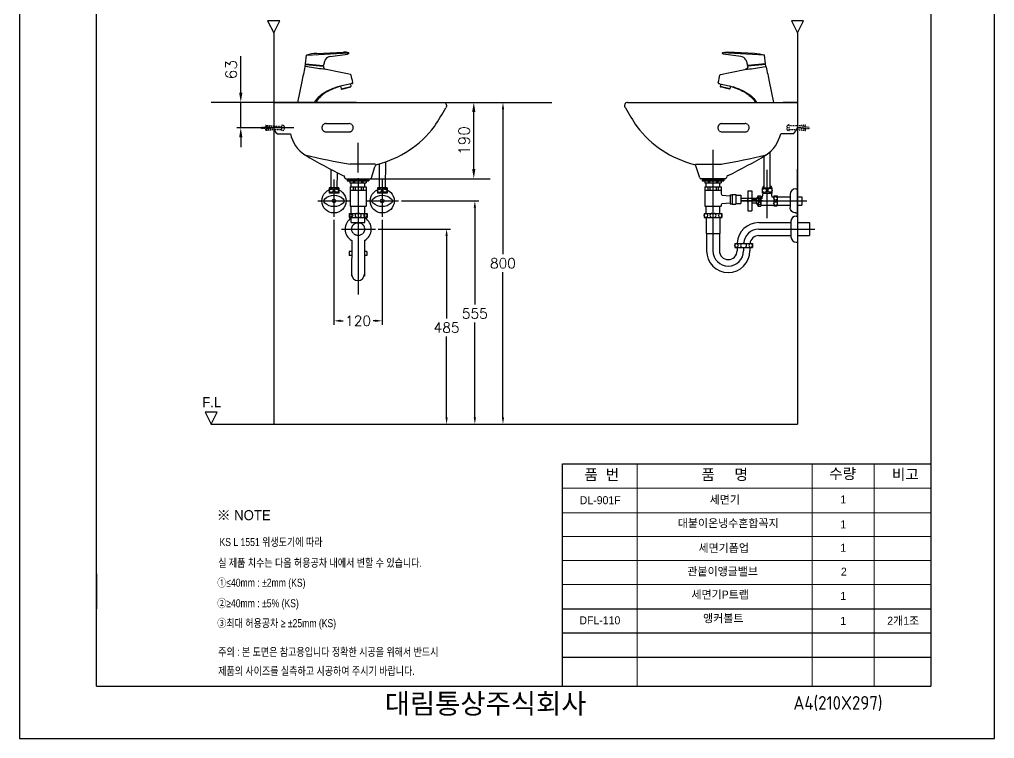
# Model space of a CAD drawing. Header units: millimetres. Extents: x 11360 to 13786, y -179 to 3251.
# Drawn here: x 11360 to 13786, y -179 to 1609 of the extents above; entities that cross this region are included whole.
import ezdxf
from ezdxf.enums import TextEntityAlignment as Align
from ezdxf.lldxf.tags import DXFTag

# ---------------------------------------------------------------- set-up
doc = ezdxf.new("R2010")
doc.units = ezdxf.units.MM
doc.header["$LTSCALE"] = 0.2
doc.linetypes.add('DASHED2', pattern=[9.525, 6.35, -3.175])
doc.linetypes.add('HIDDEN2', pattern=[0.1875, 0.125, -0.0625])
for name, color, linetype in [('002', 7, 'Continuous'), ('2', 2, 'HIDDEN'), ('3', 3, 'Continuous'), ('7', 7, 'Continuous'), ('MAIN', 7, 'Continuous'), ('YA', 7, 'Continuous'), ('내부선 및 부속', 4, 'Continuous'), ('외형선', 3, 'Continuous'), ('점선', 6, 'DASHED2'), ('중심선', 1, 'DASHED'), ('치수선', 7, 'Continuous')]:
    doc.layers.add(name, color=color, linetype=linetype)
for name, color, linetype, lineweight in [('DIM', 3, 'Continuous', 15), ('LINE', 7, 'Continuous', 25), ('text', 124, 'Continuous', 15)]:
    doc.layers.add(name, color=color, linetype=linetype, lineweight=lineweight)
doc.styles.add('____', font='')
doc.styles.add('h', font='', dxfattribs={"height": 28})
doc.styles.add('MtXpl_', font='')
doc.styles.get("Standard").update_dxf_attribs({"font": 'ISOCP.SHX', "bigfont": 'WHGTXT.SHX'})
doc.styles.add('굴림', font='')
doc.styles.add('스타일1', font='txt.shx', dxfattribs={"bigfont": 'ghs.shx'})
doc.styles.add('타이틀', font='H2GTRM.TTF', dxfattribs={"height": 25})
doc.styles.get('____').set_extended_font_data('굴림')
doc.styles.get('h').set_extended_font_data('Haansoft Batang')
doc.styles.get('MtXpl_').set_extended_font_data('Gulim')
doc.styles.get('굴림').set_extended_font_data('援대┝')
tags = doc.linetypes.add('DASHDOT', pattern=[70, 31, -13, 13, -13]).pattern_tags.tags
tags[10:11] = [DXFTag(74, 4), DXFTag(75, 0), DXFTag(340, '0'), DXFTag(46, 0.0), DXFTag(50, 0.0), DXFTag(44, 0.0), DXFTag(45, 0.0)]
tags[8:9] = [DXFTag(74, 4), DXFTag(75, 0), DXFTag(340, '0'), DXFTag(46, 0.0), DXFTag(50, 0.0), DXFTag(44, 0.0), DXFTag(45, 0.0)]
tags[6:7] = [DXFTag(74, 4), DXFTag(75, 0), DXFTag(340, '0'), DXFTag(46, 0.0), DXFTag(50, 0.0), DXFTag(44, 0.0), DXFTag(45, 0.0)]
tags[4:5] = [DXFTag(74, 4), DXFTag(75, 0), DXFTag(340, '0'), DXFTag(46, 0.0), DXFTag(50, 0.0), DXFTag(44, 0.0), DXFTag(45, 0.0)]
tags = doc.linetypes.add('DASHED', pattern=[25.72, 12.86, -12.86]).pattern_tags.tags
tags[6:7] = [DXFTag(74, 4), DXFTag(75, 0), DXFTag(340, '0'), DXFTag(46, 0.0), DXFTag(50, 0.0), DXFTag(44, 0.0), DXFTag(45, 0.0)]
tags[4:5] = [DXFTag(74, 4), DXFTag(75, 0), DXFTag(340, '0'), DXFTag(46, 0.0), DXFTag(50, 0.0), DXFTag(44, 0.0), DXFTag(45, 0.0)]
tags = doc.linetypes.add('HIDDEN', pattern=[9.525, 6.35, -3.175]).pattern_tags.tags
tags[6:7] = [DXFTag(74, 4), DXFTag(75, 0), DXFTag(340, '0'), DXFTag(46, 1.0), DXFTag(50, 0.0), DXFTag(44, 0.0), DXFTag(45, 0.0)]
tags[4:5] = [DXFTag(74, 4), DXFTag(75, 0), DXFTag(340, '0'), DXFTag(46, 1.0), DXFTag(50, 0.0), DXFTag(44, 0.0), DXFTag(45, 0.0)]
doc.dimstyles.new('AM_ISO$0', dxfattribs={"dimtxt": 28, "dimasz": 24, "dimexe": 10, "dimexo": 0, "dimgap": 10, "dimtad": 1, "dimdec": 0, "dimdsep": 46, "dimtxsty": 'h', "dimcen": -5, "dimclrd": 256, "dimclre": 256, "dimclrt": 256, "dimadec": 0, "dimazin": 2, "dimtp": 0.1, "dimtm": 0.1, "dimtfac": 0.71, "dimtdec": 0, "dimtmove": 0, "dimatfit": 3, "dimfxl": 0, "dimlwd": -1, "dimlwe": -1, "dimarcsym": 0})
doc.dimstyles.new('MSADIM', dxfattribs={"dimtxt": 33, "dimasz": 17, "dimexe": 10, "dimexo": 7.5, "dimgap": 10, "dimtad": 0, "dimtih": 1, "dimtoh": 1, "dimdec": 0, "dimzin": 1, "dimdsep": 46, "dimtxsty": '____', "dimcen": 11.25, "dimadec": 0, "dimazin": 0, "dimtfac": 1, "dimtdec": 0, "dimtix": 1, "dimtmove": 0, "dimatfit": 3, "dimfxl": 0, "dimtolj": 1, "dimtzin": 1, "dimarcsym": 0})

# ---------------------------------------------------------------- blocks, each defined once
blk = doc.blocks.new('*D18')
at = {"layer": 'Defpoints', "color": 0, "linetype": 'Continuous'}
for p in [(12027.7, 1402.7), (12444, 602.7), (12563.1, 602.7)]:
    blk.add_point(p, dxfattribs=at)
at = {"layer": '치수선', "color": 0, "linetype": 'Continuous', "lineweight": -2}
for p, q in [((12035.2, 1402.7), (12573.1, 1402.7)), ((12563.1, 1385.7), (12563.1, 1025.2)), ((12563.1, 619.7), (12563.1, 980.2)), ((12451.5, 602.7), (12573.1, 602.7))]:
    blk.add_line(p, q, dxfattribs=at)
at = {"layer": '치수선', "color": 0, "linetype": 'Continuous'}
for points in [[(12560.3, 1385.7), (12566, 1385.7), (12563.1, 1402.7)], [(12560.3, 619.7), (12566, 619.7), (12563.1, 602.7)]]:
    blk.add_solid(points, dxfattribs=at)
at = {"layer": '치수선', "color": 0, "linetype": 'Continuous', "insert": (12563.1, 1002.7), "char_height": 25, "attachment_point": 5, "style": '스타일1'}
blk.add_mtext('\\A1;800', dxfattribs=at)
blk = doc.blocks.new('*D19')
at = {"layer": 'Defpoints', "color": 0, "linetype": 'Continuous'}
for p in [(12303.1, 1157.7), (12480.4, 602.7), (12493.2, 602.7)]:
    blk.add_point(p, dxfattribs=at)
at = {"layer": '치수선', "color": 0, "linetype": 'Continuous', "lineweight": -2}
for p, q in [((12310.6, 1157.7), (12503.2, 1157.7)), ((12493.2, 1140.7), (12493.2, 900.2)), ((12493.2, 619.7), (12493.2, 855.2)), ((12487.9, 602.7), (12503.2, 602.7))]:
    blk.add_line(p, q, dxfattribs=at)
at = {"layer": '치수선', "color": 0, "linetype": 'Continuous'}
for points in [[(12490.3, 1140.7), (12496, 1140.7), (12493.2, 1157.7)], [(12490.3, 619.7), (12496, 619.7), (12493.2, 602.7)]]:
    blk.add_solid(points, dxfattribs=at)
at = {"layer": '치수선', "color": 0, "linetype": 'Continuous', "insert": (12493.2, 877.7), "char_height": 25, "attachment_point": 5, "style": '스타일1'}
blk.add_mtext('\\A1;555', dxfattribs=at)
blk = doc.blocks.new('*D20')
at = {"layer": 'Defpoints', "color": 0, "linetype": 'Continuous'}
for p in [(12245.5, 1087.7), (12405.2, 602.7), (12422.9, 602.7)]:
    blk.add_point(p, dxfattribs=at)
at = {"layer": '치수선', "color": 0, "linetype": 'Continuous', "lineweight": -2}
for p, q in [((12253, 1087.7), (12432.9, 1087.7)), ((12422.9, 1070.7), (12422.9, 865.2)), ((12422.9, 619.7), (12422.9, 820.2)), ((12412.7, 602.7), (12432.9, 602.7))]:
    blk.add_line(p, q, dxfattribs=at)
at = {"layer": '치수선', "color": 0, "linetype": 'Continuous'}
for points in [[(12420, 1070.7), (12425.7, 1070.7), (12422.9, 1087.7)], [(12420, 619.7), (12425.7, 619.7), (12422.9, 602.7)]]:
    blk.add_solid(points, dxfattribs=at)
at = {"layer": '치수선', "color": 0, "linetype": 'Continuous', "insert": (12422.9, 842.7), "char_height": 25, "attachment_point": 5, "style": '스타일1'}
blk.add_mtext('\\A1;485', dxfattribs=at)
blk = doc.blocks.new('*D21')
at = {"layer": 'Defpoints', "color": 0, "linetype": 'Continuous'}
for p in [(12142.7, 1118.2), (12262.7, 1118.2), (12262.7, 859.6)]:
    blk.add_point(p, dxfattribs=at)
at = {"layer": '치수선', "color": 0, "linetype": 'Continuous', "lineweight": -2}
for p, q in [((12142.7, 1110.7), (12142.7, 849.6)), ((12262.7, 1110.7), (12262.7, 849.6)), ((12159.7, 859.6), (12165.6, 859.6)), ((12245.7, 859.6), (12239.8, 859.6))]:
    blk.add_line(p, q, dxfattribs=at)
at = {"layer": '치수선', "color": 0, "linetype": 'Continuous'}
for points in [[(12159.7, 862.5), (12159.7, 856.8), (12142.7, 859.6)], [(12245.7, 862.5), (12245.7, 856.8), (12262.7, 859.6)]]:
    blk.add_solid(points, dxfattribs=at)
at = {"layer": '치수선', "color": 0, "linetype": 'Continuous', "insert": (12202.7, 859.6), "char_height": 25, "attachment_point": 5, "style": '스타일1'}
blk.add_mtext('\\A1;120', dxfattribs=at)
blk = doc.blocks.new('*D17')
at = {"layer": 'Defpoints', "color": 0}
for p in [(11910.9, 1402.7), (12042.7, 1402.7), (12042.7, 1339.7)]:
    blk.add_point(p, dxfattribs=at)
at = {"layer": 'LINE', "linetype": 'ByBlock'}
for p, q in [((11910.9, 1426.7), (11910.9, 1517.3)), ((12042.7, 1402.7), (11900.9, 1402.7)), ((11910.9, 1339.7), (11910.9, 1402.7)), ((12042.7, 1339.7), (11900.9, 1339.7)), ((11910.9, 1315.7), (11910.9, 1291.7))]:
    blk.add_line(p, q, dxfattribs=at)
at = {"layer": 'LINE'}
for points in [[(11906.9, 1426.7), (11914.9, 1426.7), (11910.9, 1402.7)], [(11906.9, 1315.7), (11914.9, 1315.7), (11910.9, 1339.7)]]:
    blk.add_solid(points, dxfattribs=at)
at = {"layer": 'LINE', "insert": (11886.9, 1484), "char_height": 28, "attachment_point": 5, "rotation": 90, "style": '스타일1'}
blk.add_mtext('63', dxfattribs=at)
blk = doc.blocks.new('*D23')
at = {"layer": 'Defpoints', "color": 0}
for p in [(12202.6, 1402.7), (12490.5, 1402.7), (12202.6, 1212.7)]:
    blk.add_point(p, dxfattribs=at)
at = {"layer": 'LINE', "linetype": 'ByBlock'}
for p, q in [((12202.6, 1402.7), (12500.5, 1402.7)), ((12490.5, 1236.7), (12490.5, 1378.7)), ((12202.6, 1212.7), (12500.5, 1212.7))]:
    blk.add_line(p, q, dxfattribs=at)
at = {"layer": 'LINE'}
for points in [[(12486.5, 1378.7), (12494.5, 1378.7), (12490.5, 1402.7)], [(12486.5, 1236.7), (12494.5, 1236.7), (12490.5, 1212.7)]]:
    blk.add_solid(points, dxfattribs=at)
at = {"layer": 'LINE', "insert": (12466.5, 1307.7), "char_height": 28, "attachment_point": 5, "rotation": 90, "style": '스타일1'}
blk.add_mtext('190', dxfattribs=at)

msp = doc.modelspace()

# ---------------------------------------------------------------- linework, layer by layer
at = {"color": 7, "linetype": 'HIDDEN2'}
msp.add_line((13296, 1344.2), (13296, 1335.2), dxfattribs=at)
at = {"color": 7, "linetype": 'HIDDEN2', "ltscale": 0.05}
for points in [[(11981.1, 1337.5), (11962.6, 1337.5), (11962.6, 1341.1), (11982, 1341.1)], [(12013.1, 1334.8), (11997.3, 1334.8), (11992.2, 1334.8), (11972.6, 1332.7), (11972.9, 1336.2), (11992.2, 1339.3), (11972.9, 1342.7), (11972.3, 1345.9), (11992.2, 1343.8), (11997.3, 1343.8), (12013.1, 1343.8)], [(13275.1, 1335.2), (13290.9, 1335.2), (13296, 1335.2), (13315.6, 1333), (13315.3, 1336.5), (13296, 1339.7), (13315.3, 1343.1), (13316, 1346.2), (13296, 1344.2), (13290.9, 1344.2), (13275.1, 1344.2)], [(13307.1, 1337.9), (13325.6, 1337.9), (13325.6, 1341.5), (13306.2, 1341.5)]]:
    msp.add_lwpolyline(points, dxfattribs=at)
for points in [[(12013.1, 1332.3), (12013.1, 1346.4, -0.316317), (12019.8, 1341.7), (12018, 1341.7), (12018, 1336.9), (12019.8, 1336.9, -0.316317)], [(13275.1, 1332.6), (13275.1, 1346.8, 0.316317), (13268.5, 1342.1), (13270.2, 1342.1), (13270.2, 1337.3), (13268.5, 1337.3, 0.316317)]]:
    msp.add_lwpolyline(points, format="xyb", close=True, dxfattribs=at)
at = {"layer": '002', "color": 7}
msp.add_lwpolyline([(13310.6, 1605.3), (13280.6, 1605.3), (13295.6, 1575.3), (13310.6, 1605.3)], dxfattribs=at)
at = {"layer": '3', "color": 7}
for p, q in [((12001.7, 1324.9), (12034.2, 1324.9)), ((13286.5, 1324.9), (13254, 1324.9))]:
    msp.add_line(p, q, dxfattribs=at)
for centre, radius, start, end in [((12012.7, 1341.8), 20.1, 185.2718, 236.8952), ((13255.6, 1353.8), 42.3, 316.9631, 340.8692)]:
    msp.add_arc(centre, radius, start, end, dxfattribs=at)
at = {"layer": '7'}
for p, q in [((12076.7, 1491.4), (12071.4, 1492.3)), ((13211.5, 1491.4), (13216.8, 1492.3)), ((12062.6, 1454.5), (12052, 1402.7)), ((13225.7, 1454.5), (13236.3, 1402.7))]:
    msp.add_line(p, q, dxfattribs=at)
for centre, start, end in [((12072.5, 1490.6), 122.2458, 167.4581), ((13215.8, 1490.6), 12.5419, 57.7542), ((12183.6, 1469.8), 15.771, 76.2178), ((13104.6, 1469.8), 103.7822, 164.229), ((12187.6, 1451.7), 281.0169, 12.3554), ((13100.6, 1451.7), 167.6446, 258.9831)]:
    msp.add_arc(centre, 2, start, end, dxfattribs=at)
for points in [[(12070.5, 1491.1), (12067.9, 1478.9), (12065.2, 1466.7), (12062.6, 1454.5)], [(13217.7, 1491.1), (13220.4, 1478.9), (13223, 1466.7), (13225.7, 1454.5)], [(12189.6, 1452.1), (12187.9, 1459.5), (12186.7, 1464.9), (12185.6, 1470.4)], [(13098.7, 1452.1), (13100.3, 1459.5), (13101.5, 1464.9), (13102.7, 1470.4)]]:
    msp.add_open_spline(points, degree=3, dxfattribs=at)
for points in [[(12119.2, 1485.3), (12119, 1485.3), (12118.2, 1485.4), (12116.8, 1485.5), (12076.7, 1491.4)], [(12184.1, 1471.8), (12119.2, 1485.3)], [(13104.1, 1471.8), (13169, 1485.3)], [(13169, 1485.3), (13169.3, 1485.3), (13170, 1485.4), (13171.4, 1485.5), (13211.5, 1491.4)], [(12185.7, 1449.3), (12185.5, 1449.3), (12185.2, 1449.3)], [(13102.5, 1449.3), (13102.7, 1449.3), (13103, 1449.3)]]:
    msp.add_spline(points, degree=3, dxfattribs=at)
for points in [[(12188, 1449.8), (12187.6, 1449.7), (12186.9, 1449.5), (12186.1, 1449.4), (12185.7, 1449.3)], [(13100.2, 1449.8), (13100.6, 1449.7), (13101.4, 1449.5), (13102.1, 1449.4), (13102.5, 1449.3)]]:
    msp.add_open_spline(points, degree=3, knots=[0.173317, 0.173317, 0.173317, 0.173317, 1.25795, 2.514058, 2.514058, 2.514058, 2.514058], dxfattribs=at)
at = {"layer": 'DIM', "color": 0}
for p, q in [((12896.7, 503.6), (12896.7, -48.4)), ((13332.7, 503.6), (13332.7, -48.4)), ((13486.7, 503.6), (13486.7, -48.4)), ((12711.3, 443.6), (13627.8, 443.6)), ((12711.3, 381.8), (13627.8, 381.8)), ((12711.3, 323.6), (13627.8, 323.6)), ((12711.3, 263.6), (13627.8, 263.6)), ((12711.3, 203.6), (13627.8, 203.6))]:
    msp.add_line(p, q, dxfattribs=at)
at = {"layer": 'LINE'}
for p, q in [((12071.6, 1498.3), (12074.5, 1519.9)), ((13216.6, 1498.3), (13213.7, 1519.9)), ((12071.4, 1492.3), (12071.6, 1498.3)), ((13216.8, 1492.3), (13216.6, 1498.3)), ((12199.1, 1402.7), (11837.1, 1402.7)), ((12199.1, 1402.7), (12684.4, 1402.7)), ((12873.3, 1402.7), (13295.5, 1402.7)), ((12229.6, 1212.7), (12530.9, 1212.7))]:
    msp.add_line(p, q, dxfattribs=at)
at = {"layer": 'MAIN', "color": 0}
msp.add_lwpolyline([(11852.1, 632.7), (11822.1, 632.7), (11837.1, 602.7), (11852.1, 632.7)], dxfattribs=at)
at = {"layer": 'YA', "color": 7}
for p, q in [((13627.8, 3131.6), (13627.8, -48.4)), ((11551.8, -48.4), (11551.8, 2061.4)), ((12711.3, 503.6), (13627.8, 503.6)), ((12711.3, -48.4), (12711.3, 503.6)), ((11551.8, 230.1), (11551.8, 143.6)), ((12711.3, 143.6), (13627.8, 143.6)), ((12711.3, 83.6), (13627.8, 83.6)), ((12711.3, 23.6), (13627.8, 23.6)), ((11551.8, -48.4), (13627.8, -48.4))]:
    msp.add_line(p, q, dxfattribs=at)
at = {"layer": 'YA', "color": 0}
msp.add_lwpolyline([(11360.4, -178.9), (13785.9, -178.9), (13785.9, 3251.5), (11360.4, 3251.5)], close=True, dxfattribs=at)
at = {"layer": '내부선 및 부속', "color": 0, "linetype": 'Continuous'}
for p, q in [((12074.6, 1519.9), (12179.2, 1526.3)), ((12099.7, 1524.6), (12166, 1527.4)), ((12133.5, 1516.8), (12176.6, 1522.2)), ((12179.8, 1525.7), (12179.6, 1524.8)), ((13108.4, 1525.7), (13108.6, 1524.8)), ((13213.6, 1519.9), (13109, 1526.3)), ((13154.7, 1516.8), (13111.7, 1522.2)), ((13188.5, 1524.6), (13122.2, 1527.4)), ((12071.6, 1498.3), (12115.9, 1494.3)), ((12071.6, 1496.7), (12116.4, 1492.6)), ((12112.6, 1494.6), (12112.8, 1493)), ((12118.1, 1500.3), (12117, 1495.1)), ((13170.1, 1500.3), (13171.2, 1495.1)), ((13216.7, 1496.7), (13171.8, 1492.6)), ((13216.6, 1498.3), (13172.3, 1494.3)), ((13175.6, 1494.6), (13175.4, 1493)), ((12159.2, 1442.9), (12160.7, 1436.6)), ((12160.7, 1436.6), (12185, 1442.4)), ((12161.9, 1435.8), (12184.3, 1441.2)), ((12185.4, 1449.2), (12162.4, 1444)), ((12183.5, 1448.8), (12185, 1442.4)), ((13102.9, 1449.2), (13125.8, 1444)), ((13104.8, 1448.8), (13103.2, 1442.4)), ((13127.5, 1436.6), (13103.2, 1442.4)), ((13126.3, 1435.8), (13104, 1441.2)), ((13129.1, 1442.9), (13127.5, 1436.6)), ((13213.1, 1190.4), (13213.1, 1269.4)), ((13228.1, 1190.4), (13228.1, 1280)), ((12246.1, 1249.3), (12183.4, 1249.3)), ((12255.5, 1249.8), (12255.2, 1190.4)), ((12270.7, 1254.6), (12270.3, 1190.4)), ((13042.1, 1249.3), (13107.1, 1249.3)), ((12135.1, 1236), (12135.1, 1190.4)), ((12150.4, 1228.2), (12150.2, 1190.4)), ((13295.6, 1120.1), (13295.6, 1236.3)), ((12130.7, 1190.4), (12130.7, 1177.4)), ((12154.7, 1190.4), (12130.7, 1190.4)), ((12154.7, 1190.4), (12154.7, 1177.4)), ((12175.6, 1212.7), (12175.6, 1207.7)), ((12175.6, 1209.7), (12229.6, 1209.7)), ((12175.6, 1207.7), (12229.6, 1207.7)), ((12182.1, 1207.7), (12182.1, 1202.7)), ((12182.1, 1202.7), (12223.1, 1202.7)), ((12182.6, 1192.7), (12182.6, 1144.7)), ((12182.6, 1192.7), (12222.6, 1192.7)), ((12185.6, 1192.7), (12185.6, 1202.7)), ((12190.1, 1192.7), (12190.1, 1184.7)), ((12190.6, 1207.7), (12190.6, 1202.7)), ((12193.6, 1207.7), (12193.6, 1202.7)), ((12195.1, 1192.7), (12195.1, 1184.7)), ((12210.1, 1192.7), (12210.1, 1184.7)), ((12211.6, 1207.7), (12211.6, 1202.7)), ((12214.6, 1207.7), (12214.6, 1202.7)), ((12215.1, 1192.7), (12215.1, 1184.7)), ((12219.6, 1192.7), (12219.6, 1202.7)), ((12222.6, 1192.7), (12222.6, 1147.9)), ((12223.1, 1207.7), (12223.1, 1202.7)), ((12229.6, 1212.7), (12229.6, 1207.7)), ((12250.7, 1190.4), (12250.7, 1177.4)), ((12274.7, 1190.4), (12250.7, 1190.4)), ((12274.7, 1190.4), (12274.7, 1177.4)), ((13058.6, 1212.7), (13058.6, 1207.7)), ((13058.6, 1209.7), (13112.6, 1209.7)), ((13058.6, 1207.7), (13112.6, 1207.7)), ((13065.1, 1207.7), (13065.1, 1202.7)), ((13065.1, 1202.7), (13106.1, 1202.7)), ((13065.6, 1192.7), (13065.6, 1144.7)), ((13065.6, 1192.7), (13105.6, 1192.7)), ((13068.6, 1192.7), (13068.6, 1202.7)), ((13073.1, 1192.7), (13073.1, 1184.7)), ((13073.6, 1207.7), (13073.6, 1202.7)), ((13076.6, 1207.7), (13076.6, 1202.7)), ((13078.1, 1192.7), (13078.1, 1184.7)), ((13093.1, 1192.7), (13093.1, 1184.7)), ((13094.6, 1207.7), (13094.6, 1202.7)), ((13097.6, 1207.7), (13097.6, 1202.7)), ((13098.1, 1192.7), (13098.1, 1184.7)), ((13102.6, 1192.7), (13102.6, 1202.7)), ((13105.6, 1192.7), (13105.6, 1175.4)), ((13106.1, 1207.7), (13106.1, 1202.7)), ((13112.6, 1212.7), (13112.6, 1207.7)), ((13208.6, 1190.4), (13232.6, 1190.4)), ((13208.6, 1177.4), (13208.6, 1190.4)), ((13210.1, 1190.4), (13210.1, 1193.2)), ((13213.1, 1193.2), (13210.1, 1193.2)), ((13231.1, 1193.2), (13228.1, 1193.2)), ((13231.1, 1190.4), (13231.1, 1193.2)), ((13232.6, 1177.4), (13232.6, 1190.4)), ((12154.7, 1177.4), (12130.7, 1177.4)), ((12182.6, 1184.7), (12222.6, 1184.7)), ((12185.6, 1184.7), (12219.6, 1184.7)), ((12274.7, 1177.4), (12250.7, 1177.4)), ((13065.6, 1184.7), (13105.6, 1184.7)), ((13068.6, 1184.7), (13102.6, 1184.7)), ((13108.4, 1172.4), (13128.6, 1170.7)), ((13128.6, 1173.2), (13128.6, 1150.2)), ((13128.6, 1173.2), (13133.6, 1173.2)), ((13133.6, 1173.7), (13133.6, 1149.7)), ((13133.6, 1173.7), (13142.6, 1173.7)), ((13142.6, 1173.7), (13142.6, 1149.7)), ((13142.6, 1172.4), (13155.1, 1172.4)), ((13155.1, 1172.4), (13155.1, 1150.9)), ((13155.1, 1164.7), (13208.6, 1164.7)), ((13172.6, 1182.7), (13172.6, 1132.7)), ((13172.6, 1182.7), (13182.6, 1182.7)), ((13182.6, 1182.7), (13182.6, 1132.7)), ((13197.6, 1170.7), (13192.6, 1162.4)), ((13197.6, 1170.7), (13204.6, 1170.7)), ((13197.6, 1170.7), (13197.6, 1144.7)), ((13204.6, 1170.7), (13204.6, 1144.7)), ((13204.6, 1167.9), (13209.1, 1167.9)), ((13208.6, 1177.4), (13232.6, 1177.4)), ((13209.1, 1167.9), (13210.6, 1177.4)), ((13230.6, 1177.4), (13232.1, 1167.9)), ((13232.1, 1167.9), (13236.6, 1167.9)), ((13236.6, 1170.2), (13236.6, 1145.2)), ((13236.6, 1170.2), (13245.6, 1170.2)), ((13245.6, 1170.2), (13245.6, 1145.2)), ((13245.6, 1167.9), (13277.6, 1167.9)), ((13277.6, 1173.7), (13277.6, 1141.7)), ((13291.6, 1187.7), (13295.6, 1187.7)), ((12182.6, 1144.7), (12222.6, 1144.7)), ((12185.6, 1103.7), (12185.6, 1144.7)), ((12219.6, 1103.7), (12219.6, 1144.7)), ((12222.6, 1147.9), (12222.6, 1144.7)), ((13065.6, 1144.7), (13105.6, 1144.7)), ((13068.6, 1126.7), (13068.6, 1144.7)), ((13102.6, 1126.7), (13102.6, 1144.7)), ((13105.6, 1147.9), (13105.6, 1144.7)), ((13108.4, 1150.9), (13128.6, 1152.7)), ((13128.6, 1150.2), (13133.6, 1150.2)), ((13133.6, 1149.7), (13142.6, 1149.7)), ((13142.6, 1150.9), (13155.1, 1150.9)), ((13155.1, 1158.7), (13208.6, 1158.7)), ((13182.6, 1162.4), (13192.6, 1162.4)), ((13182.6, 1152.9), (13192.6, 1152.9)), ((13192.6, 1162.4), (13192.6, 1152.9)), ((13192.6, 1152.9), (13197.6, 1144.7)), ((13197.6, 1144.7), (13204.6, 1144.7)), ((13204.6, 1147.4), (13236.6, 1147.4)), ((13236.6, 1145.2), (13245.6, 1145.2)), ((13245.6, 1147.4), (13277.6, 1147.4)), ((12180.9, 1126.7), (12224.9, 1126.7)), ((12180.9, 1126.7), (12180.9, 1116.7)), ((12180.9, 1116.7), (12224.9, 1116.7)), ((12224.9, 1126.7), (12224.9, 1116.7)), ((13063.6, 1126.7), (13107.6, 1126.7)), ((13063.6, 1126.7), (13063.6, 1116.7)), ((13063.6, 1116.7), (13107.6, 1116.7)), ((13068.6, 1116.7), (13068.6, 1076.7)), ((13102.6, 1116.7), (13102.6, 1076.7)), ((13107.6, 1126.7), (13107.6, 1116.7)), ((13172.6, 1132.7), (13182.6, 1132.7)), ((13291.6, 1127.7), (13295.6, 1127.7)), ((13292.6, 1120.2), (13295.6, 1120.2)), ((13295.6, 1125.2), (13295.6, 1060.2)), ((12185.6, 1103.7), (12219.6, 1103.7)), ((13199.6, 1103.7), (13279.6, 1103.7)), ((13279.6, 1107.2), (13279.6, 1071.7)), ((13068.6, 1076.7), (13102.6, 1076.7)), ((13069.6, 1076.7), (13069.6, 1033.7)), ((13101.6, 1076.7), (13101.6, 1033.7)), ((13199.6, 1071.7), (13279.6, 1071.7)), ((13279.6, 1071.7), (13279.6, 1068.2)), ((12186.9, 1059.4), (12186.6, 970.7)), ((12218.9, 1059.4), (12218.6, 970.7)), ((13139.6, 1051.7), (13183.6, 1051.7)), ((13139.6, 1051.7), (13139.6, 1041.7)), ((13145.6, 1051.7), (13145.6, 1052.8)), ((13183.6, 1051.7), (13183.6, 1041.7)), ((13292.6, 1055.2), (13295.6, 1055.2)), ((12180.8, 1031.7), (12180.8, 1021.7)), ((12186.6, 1031.7), (12180.8, 1031.7)), ((12186.6, 1021.7), (12180.8, 1021.7)), ((12224.3, 1031.7), (12218.6, 1031.7)), ((12224.3, 1021.7), (12218.6, 1021.7)), ((12224.3, 1031.7), (12224.3, 1021.7)), ((13139.6, 1041.7), (13183.6, 1041.7)), ((13145.6, 1041.7), (13145.6, 1033.7)), ((13177.6, 1041.7), (13177.6, 1033.7))]:
    msp.add_line(p, q, dxfattribs=at)
at = {"layer": '내부선 및 부속', "color": 0, "linetype": 'Continuous', "flags": 128}
for points in [[(12099.7, 1524.6, 0.071682), (12074.5, 1519.9)], [(12121, 1508.3, 0.070886), (12118.1, 1500.3)], [(12179.5, 1526.3, 0.060898), (12166.2, 1527.4)], [(12176.6, 1522.2, 0.146407), (12179.6, 1524.8)], [(13111.7, 1522.2, -0.146407), (13108.6, 1524.8)], [(13108.8, 1526.3, -0.060898), (13122.1, 1527.4)], [(13167.2, 1508.3, -0.070886), (13170.1, 1500.3)], [(13188.5, 1524.6, -0.071682), (13213.7, 1519.9)], [(12115.9, 1494.3, 0.378336), (12117, 1495.1)], [(12116.4, 1492.6, 0.51857), (12122.1, 1485.6)], [(13171.8, 1492.6, -0.51857), (13166.2, 1485.6)], [(13172.3, 1494.3, -0.378336), (13171.2, 1495.1)], [(12132.4, 1432.8, 0.084528), (12106.3, 1414.4)], [(12162.4, 1444, 0.07809), (12119.2, 1426.8)], [(12159.2, 1442.9, 0.040931), (12132.4, 1432.8)], [(12160.7, 1436.6, 0.414214), (12161.9, 1435.8)], [(13125.8, 1444, -0.07809), (13169.1, 1426.8)], [(13127.5, 1436.6, -0.414214), (13126.3, 1435.8)], [(13129.1, 1442.9, -0.040931), (13155.8, 1432.8)], [(13155.8, 1432.8, -0.084528), (13181.9, 1414.4)], [(12103.4, 1414.8, 0.062365), (12094.2, 1403.1, 0.097482)], [(12106.3, 1414.4, 0.062365), (12097.2, 1402.7, 0.097482)], [(12119.2, 1426.8, 0.048452), (12103.4, 1414.8)], [(13169.1, 1426.8, -0.048452), (13184.9, 1414.8)], [(13181.9, 1414.4, -0.062365), (13191.1, 1402.7, -0.097482)], [(13184.9, 1414.8, -0.062365), (13194.1, 1403.1, -0.097482)], [(12120, 1162.8, -0.388889), (12165.4, 1162.8)], [(12240, 1162.8, -0.388889), (12285.4, 1162.8)], [(12120, 1152.5, -0.44), (12120, 1162.8)], [(12165.4, 1152.5, -0.388889), (12120, 1152.5)], [(12165.4, 1162.8, -0.44), (12165.4, 1152.5)], [(12239.8, 1152.5, -0.44), (12239.8, 1162.8)], [(12285.4, 1152.5, -0.388889), (12240, 1152.5)], [(12285.4, 1162.8, -0.44), (12285.4, 1152.5)], [(13291.6, 1127.7, -0.414214), (13277.6, 1141.7)], [(12185.2, 1116.7, -0.859727), (12185.2, 1126.6)], [(12185.2, 1126.6, -0.859727), (12185.2, 1116.7)], [(13067.9, 1116.7, -0.859727), (13067.9, 1126.6)], [(13067.9, 1126.6, -0.859727), (13067.9, 1116.7)], [(13143.9, 1041.7, -0.859727), (13143.9, 1051.6)], [(13143.9, 1051.6, -0.859727), (13143.9, 1041.7)]]:
    msp.add_lwpolyline(points, format="xyb", dxfattribs=at)
at = {"layer": '내부선 및 부속', "color": 0, "linetype": 'Continuous'}
for centre, radius in [((12135.7, 1183.8), 5), ((12149.7, 1184.1), 5), ((12255.7, 1183.8), 5), ((12269.7, 1184.1), 5), ((13213.6, 1183.8), 5), ((13227.6, 1184.1), 5), ((12142.7, 1157.7), 30), ((12262.7, 1157.7), 30), ((13201.1, 1163.7), 3.5), ((13241.1, 1164.2), 4.5), ((12142.7, 1157.7), 4.5), ((12262.7, 1157.7), 4.5), ((13201.1, 1151.7), 3.5), ((13241.1, 1151.2), 4.5)]:
    msp.add_circle(centre, radius, dxfattribs=at)
for centre, radius, start, end in [((12135.6, 1500.5), 16.5, 97.0506, 151.7854), ((12179.3, 1525.8), 0.5, 348.0107, 93.5142), ((13108.9, 1525.8), 0.5, 86.4858, 191.9893), ((13152.7, 1500.5), 16.5, 28.2146, 82.9494), ((12184, 1442.1), 1, 283.3886, 13.3886), ((13104.2, 1442.1), 1, 166.6114, 256.6114), ((12118.8, 1343.9), 86.7, 192.6583, 236.0576), ((13169.4, 1343.9), 86.7, 303.9424, 347.342), ((12409.5, 2665.2), 1433.8, 256.3197, 260.9287), ((12878.7, 2665.2), 1433.8, 279.0713, 283.6803), ((13108.6, 1175.4), 3, 180, 265.0303), ((13291.6, 1173.7), 14, 90, 180), ((13108.6, 1147.9), 3, 94.9697, 180), ((13179.1, 1157.7), 7.84, 144.9654, 215.0346), ((12200.4, 1121.7), 5, 90, 270), ((12205.4, 1121.7), 5, 270, 90), ((12221.4, 1121.7), 5, 98.6269, 261.3731), ((12219.9, 1121.7), 5, 278.6269, 81.3731), ((13083.1, 1121.7), 5, 90, 270), ((13088.1, 1121.7), 5, 270, 90), ((13104.1, 1121.7), 5, 98.6269, 261.3731), ((13102.6, 1121.7), 5, 278.6269, 81.3731), ((13292.6, 1107.2), 13, 90, 180), ((12202.9, 1087.7), 32.5, 121.5389, 240.5076), ((12202.9, 1087.7), 32.5, 299.4924, 58.4611), ((13199.6, 1049.7), 54, 90, 176.6714), ((13199.6, 1049.7), 22, 90, 174.7841), ((13292.6, 1068.2), 13, 180, 270), ((13159.1, 1046.7), 5, 90, 270), ((13164.1, 1046.7), 5, 270, 90), ((13180.1, 1046.7), 5, 98.6269, 261.3731), ((13178.6, 1046.7), 5, 278.6269, 81.3731), ((13123.6, 1033.7), 54, 180, 0), ((13123.6, 1033.7), 22, 180, 0), ((12202.6, 975.7), 16, 180, 0)]:
    msp.add_arc(centre, radius, start, end, dxfattribs=at)
at = {"layer": '외형선', "color": 0, "linetype": 'Continuous'}
for p, q in [((12007.7, 1605.3), (11977.7, 1605.3)), ((11977.7, 1605.3), (11992.7, 1575.3)), ((11992.7, 1575.3), (12007.7, 1605.3)), ((11992.7, 1575.3), (11992.7, 602.7)), ((13295.6, 1575.3), (13295.6, 602.7)), ((11992.7, 1402.7), (12027.7, 1402.7)), ((12027.7, 1402.7), (12414.9, 1402.7)), ((13295.5, 1402.7), (13260.5, 1402.7)), ((13295.6, 1402.7), (13295.6, 1322.7)), ((12235.7, 1214.8), (12244.1, 1242.8)), ((13052.5, 1214.8), (13044.1, 1242.8)), ((12169.4, 1214.8), (12168.6, 1217.7)), ((13118.8, 1214.8), (13119.7, 1217.7)), ((12172.3, 1212.7), (12232.8, 1212.7)), ((12175.6, 1212.7), (12229.6, 1212.7)), ((13115.9, 1212.7), (13055.4, 1212.7)), ((13115.9, 1212.7), (13055.4, 1212.7)), ((13058.6, 1212.7), (13112.6, 1212.7)), ((13112.6, 1212.7), (13058.6, 1212.7)), ((11837.1, 602.7), (13295.6, 602.7))]:
    msp.add_line(p, q, dxfattribs=at)
at = {"layer": '외형선', "color": 0, "linetype": 'Continuous', "flags": 128}
for points in [[(12414.9, 1402.7, -0.622264), (12420.8, 1389.1)], [(12873.3, 1402.7, 0.651665), (12867.8, 1389.1)], [(12164.6, 1221.2, -0.283849), (12168.6, 1217.7)], [(12172.3, 1212.7, -0.331096), (12169.4, 1214.8)], [(13115.9, 1212.7, 0.331096), (13118.8, 1214.8)], [(13123.6, 1221.2, 0.283849), (13119.7, 1217.7)]]:
    msp.add_lwpolyline(points, format="xyb", dxfattribs=at)
at = {"layer": '외형선', "color": 0, "linetype": 'Continuous'}
for centre, radius, start, end in [((11535.6, 1893.5), 1018.9, 327.2715, 330.3264), ((13753, 1893.5), 1018.9, 209.6736, 212.7285), ((12182.1, 1505.9), 266.5, 284.8828, 322.2171), ((13106.5, 1505.9), 266.5, 217.7829, 255.1172), ((12682.3, 2292.1), 1189.4, 239.0608, 244.2063), ((12605.9, 2292.1), 1189.4, 295.7937, 300.9392), ((12251.8, 1240.5), 8, 99.1563, 163.278), ((13036.2, 1240.4), 8.25, 17.229, 76.9442), ((12232.8, 1215.7), 3, 270, 343.278), ((13055.4, 1215.7), 3, 196.722, 270)]:
    msp.add_arc(centre, radius, start, end, dxfattribs=at)
at = {"layer": '점선', "color": 0}
for p, q in [((12122.9, 1349.9), (12180.4, 1349.9)), ((13107.9, 1349.9), (13165.4, 1349.9)), ((12122.9, 1329.4), (12180.4, 1329.4)), ((13107.9, 1329.4), (13165.4, 1329.4)), ((13295.6, 1167.9), (13307.6, 1167.9)), ((13307.6, 1147.4), (13307.6, 1167.9)), ((13295.6, 1147.4), (13307.6, 1147.4)), ((13295.6, 1103.7), (13325.6, 1103.7)), ((13325.6, 1103.7), (13325.6, 1071.7)), ((13295.6, 1071.7), (13325.6, 1071.7))]:
    msp.add_line(p, q, dxfattribs=at)
msp.add_circle((12202.9, 1087.7), 16, dxfattribs=at)
for centre, start, end in [((12122.9, 1339.7), 90, 270), ((12180.4, 1339.7), 270, 90), ((13107.9, 1339.7), 90, 270), ((13165.4, 1339.7), 270, 90)]:
    msp.add_arc(centre, 10.3, start, end, dxfattribs=at)
at = {"layer": '중심선', "color": 0, "linetype": 'DASHDOT'}
for p, q in [((12202.7, 1228.4), (12202.7, 1302.5)), ((13085.6, 1284.5), (13085.6, 1033.7)), ((12202.6, 1214.3), (12202.6, 925.1)), ((13220.6, 1114.6), (13220.6, 1235)), ((12142.7, 1211.1), (12142.7, 1118.2)), ((12262.7, 1211.1), (12262.7, 1118.2)), ((12102.6, 1157.7), (12183.1, 1157.7)), ((12222.6, 1157.7), (12303.1, 1157.7)), ((13155.3, 1157.7), (13319.2, 1157.7)), ((12161.1, 1087.7), (12246.2, 1087.7)), ((13199.6, 1087.7), (13338.7, 1087.7)), ((13161.6, 1041.7), (13161.6, 1033.7))]:
    msp.add_line(p, q, dxfattribs=at)
for centre, start, end in [((13199.6, 1049.7), 90, 176.6714), ((13123.6, 1033.7), 180.0007, 0)]:
    msp.add_arc(centre, 38, start, end, dxfattribs=at)

# ---------------------------------------------------------------- texts
at = {"color": 3, "style": '굴림', "width": 0.8}
for s, p in [('KS L 1551 위생도기에 따라', (11858, 299.6)), ('실 제품 치수는 다음 허용공차 내에서 변할 수 있습니다.', (11854.6, 247.9)), ('①≤40mm : ±2mm (KS)', (11852.4, 198.5)), ('②≥40mm : ±5%%% (KS)', (11852.4, 147.3)), ('③최대 허용공차 ≥ ±25mm (KS)', (11852.4, 97.8))]:
    msp.add_text(s, height=20, dxfattribs=at).set_placement(p)
at = {"color": 1, "style": '굴림', "width": 0.8}
for s, p in [('주의 : 본 도면은 참고용입니다 정확한 시공을 위해서 반드시', (11854.6, 26.3)), ('제품의 사이즈를 실측하고 시공하여 주시기 바랍니다.', (11854.6, -21.1))]:
    msp.add_text(s, height=20, dxfattribs=at).set_placement(p)
at = {"layer": '2', "style": 'MtXpl_'}
msp.add_text('※ NOTE', height=25, dxfattribs=at).set_placement((11851.2, 363.9))
at = {"layer": 'DIM', "color": 0, "attachment_point": 1, "style": '스타일1'}
for s, insert, char_height in [('{\\fGulim|b0|i0|c129|p50;품  번}', (12765.7, 490.6), 26.746), ('{\\fGulim|b0|i0|c129|p50;품     명}', (13056.8, 490.8), 26.746), ('{\\fGulim|b0|i0|c129|p50;수량}', (13374.5, 493), 26.746), ('{\\fGulim|b0|i0|c129|p50;비고}', (13530.5, 491.1), 26.746), ('{\\fGulim|b0|i0|c129|p50;1\\P}', (13402.4, 425.4), 20), ('{\\fGulim|b0|i0|c129|p50;1\\P}', (13402.4, 363.5), 20), ('{\\fGulim|b0|i0|c129|p50;1\\P}', (13402.4, 305.4), 20), ('{\\fGulim|b0|i0|c129|p50;2\\P}', (13403.8, 245.9), 20), ('{\\fGulim|b0|i0|c129|p50;1\\P}', (13402.4, 185.4), 20), ('{\\fGulim|b0|i0|c129|p50;1\\P}', (13402.4, 123.5), 20)]:
    msp.add_mtext(s, dxfattribs=dict(at, insert=insert, char_height=char_height))
for s, insert, char_height, width in [('{\\fGulim|b0|i0|c129|p50;DL-901F}', (12754.1, 423.6), 20, 17), ('{\\fGulim|b0|i0|c129|p50;세면기}', (13077.3, 425), 20, 147), ('{\\fGulim|b0|i0|c129|p50;대붙이온냉수혼합꼭지}', (12998, 366.3), 20, 290), ('{\\fGulim|b0|i0|c129|p50;세면기폽업}', (13049.5, 304.6), 20, 315), ('{\\fGulim|b0|i0|c129|p50;관붙이앵글밸브}', (13021.9, 246.6), 20, 212), ('{\\fGulim|b0|i0|c129|p50;세면기P트랩}', (13032, 188.9), 20, 212), ('{\\fGulim|b0|i0|c129|p50;DFL-110}', (12753.2, 124.9), 20, 147), ('{\\fGulim|b0|i0|c129|p50;앵커볼트}', (13061, 129.9), 20, 212), ('{\\fGulim|b0|i0|c129|p50;2개1조}', (13519.1, 123.8), 20, 212), ('{\\fGulim|b0|i0|c129|p50;       대림통상주식회사\\P}', (12141.7, -67.2), 50, 1090)]:
    msp.add_mtext(s, dxfattribs=dict(at, insert=insert, char_height=char_height, width=width))
at = {"layer": 'text', "color": 0, "style": '타이틀'}
msp.add_text('F.L', height=25, dxfattribs=at).set_placement((11838.6, 657.3), align=Align.MIDDLE)
at = {"layer": 'YA', "color": 7}
msp.add_text('A4(210X297)', height=33.819, dxfattribs=at).set_placement((13285.7, -107.2))

# ---------------------------------------------------------------- dimensions: what is measured, and where the dimension line sits
at = {"layer": 'LINE'}
for base, p1, p2, picture, middle in [((11910.9, 1402.7), (12042.7, 1339.7), (12042.7, 1402.7), '*D17', (11886.9, 1484)), ((12490.5, 1402.7), (12202.6, 1212.7), (12202.6, 1402.7), '*D23', (12466.5, 1307.7))]:
    dim = msp.add_linear_dim(base=base, p1=p1, p2=p2, angle=90, dimstyle='AM_ISO$0', override={"dimtxsty": '스타일1'}, dxfattribs=at)
    dim.commit()
    dim.dimension.update_dxf_attribs({"geometry": picture, "text_midpoint": middle})
at = {"layer": '치수선', "color": 0, "linetype": 'Continuous'}
for base, p1, p2, picture, middle in [((12563.1, 602.7), (12027.7, 1402.7), (12444, 602.7), '*D18', (12563.1, 1002.7)), ((12493.2, 602.7), (12303.1, 1157.7), (12480.4, 602.7), '*D19', (12493.2, 877.7)), ((12422.9, 602.7), (12245.5, 1087.7), (12405.2, 602.7), '*D20', (12422.9, 842.7))]:
    dim = msp.add_linear_dim(base=base, p1=p1, p2=p2, angle=90, dimstyle='MSADIM', override={"dimtxt": 25, "dimtxsty": '스타일1'}, dxfattribs=at)
    dim.commit()
    dim.dimension.update_dxf_attribs({"geometry": picture, "text_midpoint": middle, "dimtype": 160})
dim = msp.add_linear_dim(base=(12262.7, 859.6), p1=(12142.7, 1118.2), p2=(12262.7, 1118.2), dimstyle='MSADIM', override={"dimtxt": 25, "dimtxsty": '스타일1'}, dxfattribs=at)
dim.commit()
dim.dimension.update_dxf_attribs({"geometry": '*D21', "text_midpoint": (12202.7, 859.6), "dimtype": 160})

doc.saveas('drawing.dxf')
